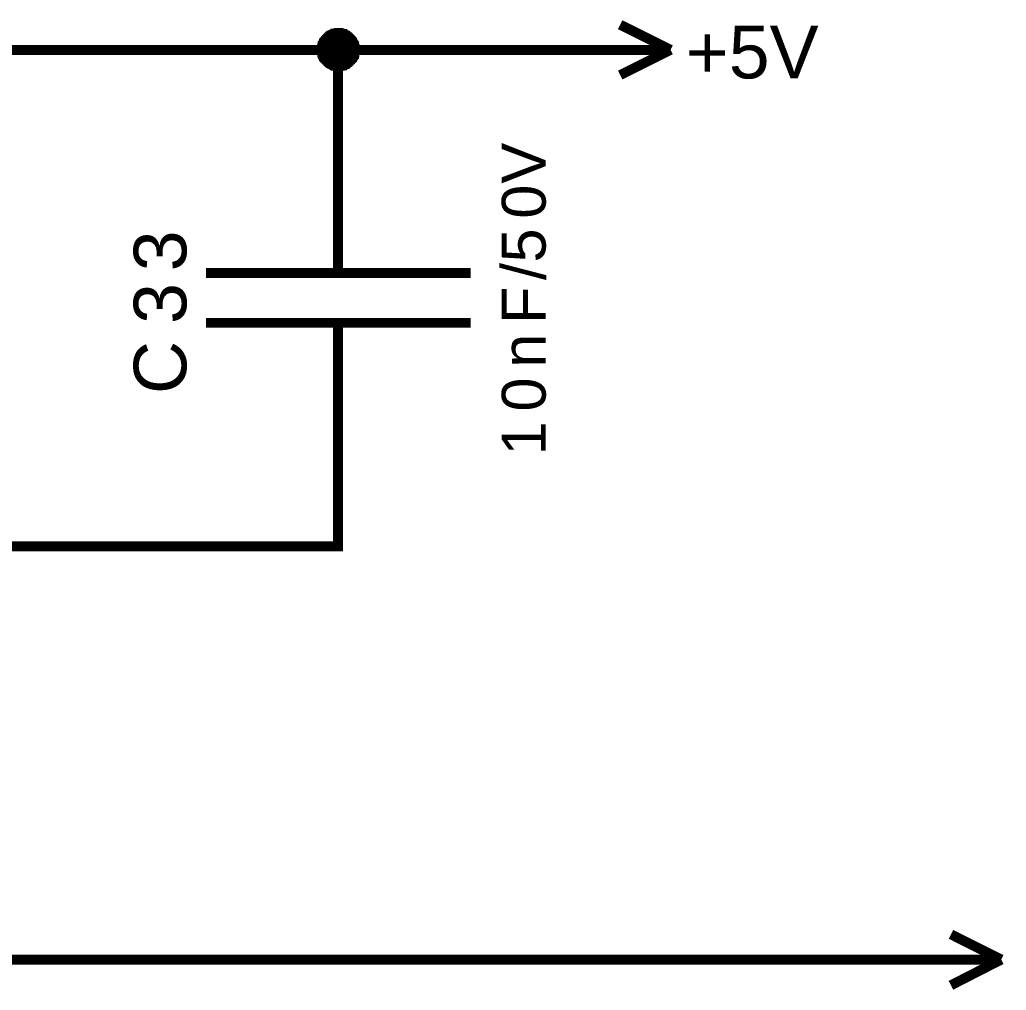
# Model space of a CAD drawing. Header units: millimetres. Extents: x -2024 to 917, y -725 to 13.
# Drawn here: x 529.92 to 559.73, y -157.21 to -127.88 of the extents above; entities that cross this region are included whole.
import ezdxf

# ---------------------------------------------------------------- set-up
doc = ezdxf.new("R2010")
doc.units = ezdxf.units.MM
doc.layers.add('Sheet', color=255, linetype='Continuous')
doc.styles.get("Standard").update_dxf_attribs({"font": 'arial.ttf'})

msp = doc.modelspace()

# ---------------------------------------------------------------- linework, layer by layer
at = {"layer": 'Sheet'}
for points, const_width in [([(549.586, -128.793), (548.063, -128.032)], 0.3), ([(539.043, -128.793), (539.043, -128.76), (539.043, -128.744), (539.043, -128.711), (539.059, -128.694), (539.059, -128.661), (539.059, -128.644), (539.076, -128.611), (539.076, -128.595), (539.092, -128.578), (539.109, -128.545), (539.109, -128.528), (539.125, -128.512), (539.142, -128.495), (539.158, -128.462), (539.175, -128.446), (539.191, -128.429), (539.208, -128.413), (539.225, -128.396), (539.241, -128.379), (539.258, -128.363), (539.291, -128.363), (539.307, -128.346), (539.324, -128.33), (539.357, -128.313), (539.374, -128.313), (539.39, -128.297), (539.423, -128.297), (539.44, -128.297), (539.473, -128.28), (539.489, -128.28), (539.522, -128.28), (539.539, -128.28)], 0.3), ([(539.043, -128.793), (539.043, -128.76), (539.043, -128.744), (539.043, -128.711), (539.059, -128.694), (539.059, -128.661), (539.059, -128.644), (539.076, -128.611), (539.076, -128.595), (539.092, -128.578), (539.109, -128.545), (539.109, -128.528), (539.125, -128.512), (539.142, -128.495), (539.158, -128.462), (539.175, -128.446), (539.191, -128.429), (539.208, -128.413), (539.225, -128.396), (539.241, -128.379), (539.258, -128.363), (539.291, -128.363), (539.307, -128.346), (539.324, -128.33), (539.357, -128.313), (539.374, -128.313), (539.39, -128.297), (539.423, -128.297), (539.44, -128.297), (539.473, -128.28), (539.489, -128.28), (539.522, -128.28), (539.539, -128.28)], 0.3), ([(539.043, -128.793), (539.043, -128.76), (539.043, -128.744), (539.043, -128.711), (539.059, -128.694), (539.059, -128.661), (539.059, -128.644), (539.076, -128.611), (539.076, -128.595), (539.092, -128.578), (539.109, -128.545), (539.109, -128.528), (539.125, -128.512), (539.142, -128.495), (539.158, -128.462), (539.175, -128.446), (539.191, -128.429), (539.208, -128.413), (539.225, -128.396), (539.241, -128.379), (539.258, -128.363), (539.291, -128.363), (539.307, -128.346), (539.324, -128.33), (539.357, -128.313), (539.374, -128.313), (539.39, -128.297), (539.423, -128.297), (539.44, -128.297), (539.473, -128.28), (539.489, -128.28), (539.522, -128.28), (539.539, -128.28)], 0.3), ([(539.043, -128.793), (539.043, -128.76), (539.043, -128.744), (539.043, -128.711), (539.059, -128.694), (539.059, -128.661), (539.059, -128.644), (539.076, -128.611), (539.076, -128.595), (539.092, -128.578), (539.109, -128.545), (539.109, -128.528), (539.125, -128.512), (539.142, -128.495), (539.158, -128.462), (539.175, -128.446), (539.191, -128.429), (539.208, -128.413), (539.225, -128.396), (539.241, -128.379), (539.258, -128.363), (539.291, -128.363), (539.307, -128.346), (539.324, -128.33), (539.357, -128.313), (539.374, -128.313), (539.39, -128.297), (539.423, -128.297), (539.44, -128.297), (539.473, -128.28), (539.489, -128.28), (539.522, -128.28), (539.539, -128.28)], 0.3), ([(539.539, -128.28), (539.539, -128.28)], 0.3), ([(539.539, -128.28), (539.572, -128.28), (539.589, -128.28), (539.622, -128.28), (539.638, -128.297), (539.671, -128.297), (539.688, -128.297), (539.721, -128.313), (539.738, -128.313), (539.754, -128.33), (539.787, -128.346), (539.804, -128.363), (539.82, -128.363), (539.837, -128.379), (539.87, -128.396), (539.887, -128.413), (539.903, -128.429), (539.92, -128.446), (539.936, -128.462), (539.953, -128.495), (539.969, -128.512), (539.969, -128.528), (539.986, -128.545), (540.002, -128.578), (540.019, -128.595), (540.019, -128.611), (540.036, -128.644), (540.036, -128.661), (540.036, -128.694), (540.052, -128.711), (540.052, -128.744), (540.052, -128.76), (540.052, -128.793)], 0.3), ([(539.539, -128.28), (539.539, -128.28)], 0.3), ([(539.539, -128.28), (539.572, -128.28), (539.589, -128.28), (539.622, -128.28), (539.638, -128.297), (539.671, -128.297), (539.688, -128.297), (539.721, -128.313), (539.738, -128.313), (539.754, -128.33), (539.787, -128.346), (539.804, -128.363), (539.82, -128.363), (539.837, -128.379), (539.87, -128.396), (539.887, -128.413), (539.903, -128.429), (539.92, -128.446), (539.936, -128.462), (539.953, -128.495), (539.969, -128.512), (539.969, -128.528), (539.986, -128.545), (540.002, -128.578), (540.019, -128.595), (540.019, -128.611), (540.036, -128.644), (540.036, -128.661), (540.036, -128.694), (540.052, -128.711), (540.052, -128.744), (540.052, -128.76), (540.052, -128.793)], 0.3), ([(539.539, -128.28), (539.539, -128.28)], 0.3), ([(539.539, -128.28), (539.572, -128.28), (539.589, -128.28), (539.622, -128.28), (539.638, -128.297), (539.671, -128.297), (539.688, -128.297), (539.721, -128.313), (539.738, -128.313), (539.754, -128.33), (539.787, -128.346), (539.804, -128.363), (539.82, -128.363), (539.837, -128.379), (539.87, -128.396), (539.887, -128.413), (539.903, -128.429), (539.92, -128.446), (539.936, -128.462), (539.953, -128.495), (539.969, -128.512), (539.969, -128.528), (539.986, -128.545), (540.002, -128.578), (540.019, -128.595), (540.019, -128.611), (540.036, -128.644), (540.036, -128.661), (540.036, -128.694), (540.052, -128.711), (540.052, -128.744), (540.052, -128.76), (540.052, -128.793)], 0.3), ([(539.539, -128.28), (539.539, -128.28)], 0.3), ([(539.539, -128.28), (539.572, -128.28), (539.589, -128.28), (539.622, -128.28), (539.638, -128.297), (539.671, -128.297), (539.688, -128.297), (539.721, -128.313), (539.738, -128.313), (539.754, -128.33), (539.787, -128.346), (539.804, -128.363), (539.82, -128.363), (539.837, -128.379), (539.87, -128.396), (539.887, -128.413), (539.903, -128.429), (539.92, -128.446), (539.936, -128.462), (539.953, -128.495), (539.969, -128.512), (539.969, -128.528), (539.986, -128.545), (540.002, -128.578), (540.019, -128.595), (540.019, -128.611), (540.036, -128.644), (540.036, -128.661), (540.036, -128.694), (540.052, -128.711), (540.052, -128.744), (540.052, -128.76), (540.052, -128.793)], 0.3), ([(539.043, -128.793), (539.043, -128.76), (539.043, -128.744), (539.043, -128.711), (539.059, -128.694), (539.059, -128.661), (539.059, -128.644), (539.076, -128.611), (539.076, -128.595), (539.092, -128.578), (539.109, -128.545), (539.109, -128.528), (539.125, -128.512), (539.142, -128.495), (539.158, -128.462), (539.175, -128.446), (539.191, -128.429), (539.208, -128.413), (539.225, -128.396), (539.241, -128.379), (539.258, -128.363), (539.291, -128.363), (539.307, -128.346), (539.324, -128.33), (539.357, -128.313), (539.374, -128.313), (539.39, -128.297), (539.423, -128.297), (539.44, -128.297), (539.473, -128.28), (539.489, -128.28), (539.522, -128.28), (539.539, -128.28)], 0.0991), ([(539.043, -128.793), (539.043, -128.76), (539.043, -128.744), (539.043, -128.711), (539.059, -128.694), (539.059, -128.661), (539.059, -128.644), (539.076, -128.611), (539.076, -128.595), (539.092, -128.578), (539.109, -128.545), (539.109, -128.528), (539.125, -128.512), (539.142, -128.495), (539.158, -128.462), (539.175, -128.446), (539.191, -128.429), (539.208, -128.413), (539.225, -128.396), (539.241, -128.379), (539.258, -128.363), (539.291, -128.363), (539.307, -128.346), (539.324, -128.33), (539.357, -128.313), (539.374, -128.313), (539.39, -128.297), (539.423, -128.297), (539.44, -128.297), (539.473, -128.28), (539.489, -128.28), (539.522, -128.28), (539.539, -128.28)], 0.0991), ([(539.043, -128.793), (539.043, -128.76), (539.043, -128.744), (539.043, -128.711), (539.059, -128.694), (539.059, -128.661), (539.059, -128.644), (539.076, -128.611), (539.076, -128.595), (539.092, -128.578), (539.109, -128.545), (539.109, -128.528), (539.125, -128.512), (539.142, -128.495), (539.158, -128.462), (539.175, -128.446), (539.191, -128.429), (539.208, -128.413), (539.225, -128.396), (539.241, -128.379), (539.258, -128.363), (539.291, -128.363), (539.307, -128.346), (539.324, -128.33), (539.357, -128.313), (539.374, -128.313), (539.39, -128.297), (539.423, -128.297), (539.44, -128.297), (539.473, -128.28), (539.489, -128.28), (539.522, -128.28), (539.539, -128.28)], 0.0991), ([(539.043, -128.793), (539.043, -128.76), (539.043, -128.744), (539.043, -128.711), (539.059, -128.694), (539.059, -128.661), (539.059, -128.644), (539.076, -128.611), (539.076, -128.595), (539.092, -128.578), (539.109, -128.545), (539.109, -128.528), (539.125, -128.512), (539.142, -128.495), (539.158, -128.462), (539.175, -128.446), (539.191, -128.429), (539.208, -128.413), (539.225, -128.396), (539.241, -128.379), (539.258, -128.363), (539.291, -128.363), (539.307, -128.346), (539.324, -128.33), (539.357, -128.313), (539.374, -128.313), (539.39, -128.297), (539.423, -128.297), (539.44, -128.297), (539.473, -128.28), (539.489, -128.28), (539.522, -128.28), (539.539, -128.28)], 0.0991), ([(539.539, -128.28), (539.539, -128.28)], 0.0991), ([(539.539, -128.28), (539.572, -128.28), (539.589, -128.28), (539.622, -128.28), (539.638, -128.297), (539.671, -128.297), (539.688, -128.297), (539.721, -128.313), (539.738, -128.313), (539.754, -128.33), (539.787, -128.346), (539.804, -128.363), (539.82, -128.363), (539.837, -128.379), (539.87, -128.396), (539.887, -128.413), (539.903, -128.429), (539.92, -128.446), (539.936, -128.462), (539.953, -128.495), (539.969, -128.512), (539.969, -128.528), (539.986, -128.545), (540.002, -128.578), (540.019, -128.595), (540.019, -128.611), (540.036, -128.644), (540.036, -128.661), (540.036, -128.694), (540.052, -128.711), (540.052, -128.744), (540.052, -128.76), (540.052, -128.793)], 0.0991), ([(539.539, -128.28), (539.539, -128.28)], 0.0991), ([(539.539, -128.28), (539.572, -128.28), (539.589, -128.28), (539.622, -128.28), (539.638, -128.297), (539.671, -128.297), (539.688, -128.297), (539.721, -128.313), (539.738, -128.313), (539.754, -128.33), (539.787, -128.346), (539.804, -128.363), (539.82, -128.363), (539.837, -128.379), (539.87, -128.396), (539.887, -128.413), (539.903, -128.429), (539.92, -128.446), (539.936, -128.462), (539.953, -128.495), (539.969, -128.512), (539.969, -128.528), (539.986, -128.545), (540.002, -128.578), (540.019, -128.595), (540.019, -128.611), (540.036, -128.644), (540.036, -128.661), (540.036, -128.694), (540.052, -128.711), (540.052, -128.744), (540.052, -128.76), (540.052, -128.793)], 0.0991), ([(539.539, -128.28), (539.539, -128.28)], 0.0991), ([(539.539, -128.28), (539.572, -128.28), (539.589, -128.28), (539.622, -128.28), (539.638, -128.297), (539.671, -128.297), (539.688, -128.297), (539.721, -128.313), (539.738, -128.313), (539.754, -128.33), (539.787, -128.346), (539.804, -128.363), (539.82, -128.363), (539.837, -128.379), (539.87, -128.396), (539.887, -128.413), (539.903, -128.429), (539.92, -128.446), (539.936, -128.462), (539.953, -128.495), (539.969, -128.512), (539.969, -128.528), (539.986, -128.545), (540.002, -128.578), (540.019, -128.595), (540.019, -128.611), (540.036, -128.644), (540.036, -128.661), (540.036, -128.694), (540.052, -128.711), (540.052, -128.744), (540.052, -128.76), (540.052, -128.793)], 0.0991), ([(539.539, -128.28), (539.539, -128.28)], 0.0991), ([(539.539, -128.28), (539.572, -128.28), (539.589, -128.28), (539.622, -128.28), (539.638, -128.297), (539.671, -128.297), (539.688, -128.297), (539.721, -128.313), (539.738, -128.313), (539.754, -128.33), (539.787, -128.346), (539.804, -128.363), (539.82, -128.363), (539.837, -128.379), (539.87, -128.396), (539.887, -128.413), (539.903, -128.429), (539.92, -128.446), (539.936, -128.462), (539.953, -128.495), (539.969, -128.512), (539.969, -128.528), (539.986, -128.545), (540.002, -128.578), (540.019, -128.595), (540.019, -128.611), (540.036, -128.644), (540.036, -128.661), (540.036, -128.694), (540.052, -128.711), (540.052, -128.744), (540.052, -128.76), (540.052, -128.793)], 0.0991), ([(519.562, -131.294), (519.562, -128.793), (539.539, -128.793), (539.539, -132.536)], 0.3), ([(539.539, -129.29), (539.522, -129.29), (539.489, -129.29), (539.473, -129.29), (539.44, -129.274), (539.423, -129.274), (539.39, -129.274), (539.374, -129.257), (539.357, -129.257), (539.324, -129.24), (539.307, -129.224), (539.291, -129.224), (539.258, -129.207), (539.241, -129.191), (539.225, -129.174), (539.208, -129.158), (539.191, -129.141), (539.175, -129.125), (539.158, -129.108), (539.142, -129.091), (539.125, -129.075), (539.109, -129.058), (539.109, -129.025), (539.092, -129.009), (539.076, -128.992), (539.076, -128.959), (539.059, -128.942), (539.059, -128.926), (539.059, -128.893), (539.043, -128.876), (539.043, -128.843), (539.043, -128.827), (539.043, -128.793)], 0.3), ([(539.043, -128.793), (539.043, -128.793)], 0.3), ([(539.539, -129.29), (539.522, -129.29), (539.489, -129.29), (539.473, -129.29), (539.44, -129.274), (539.423, -129.274), (539.39, -129.274), (539.374, -129.257), (539.357, -129.257), (539.324, -129.24), (539.307, -129.224), (539.291, -129.224), (539.258, -129.207), (539.241, -129.191), (539.225, -129.174), (539.208, -129.158), (539.191, -129.141), (539.175, -129.125), (539.158, -129.108), (539.142, -129.091), (539.125, -129.075), (539.109, -129.058), (539.109, -129.025), (539.092, -129.009), (539.076, -128.992), (539.076, -128.959), (539.059, -128.942), (539.059, -128.926), (539.059, -128.893), (539.043, -128.876), (539.043, -128.843), (539.043, -128.827), (539.043, -128.793)], 0.3), ([(539.043, -128.793), (539.043, -128.793)], 0.3), ([(539.539, -129.29), (539.522, -129.29), (539.489, -129.29), (539.473, -129.29), (539.44, -129.274), (539.423, -129.274), (539.39, -129.274), (539.374, -129.257), (539.357, -129.257), (539.324, -129.24), (539.307, -129.224), (539.291, -129.224), (539.258, -129.207), (539.241, -129.191), (539.225, -129.174), (539.208, -129.158), (539.191, -129.141), (539.175, -129.125), (539.158, -129.108), (539.142, -129.091), (539.125, -129.075), (539.109, -129.058), (539.109, -129.025), (539.092, -129.009), (539.076, -128.992), (539.076, -128.959), (539.059, -128.942), (539.059, -128.926), (539.059, -128.893), (539.043, -128.876), (539.043, -128.843), (539.043, -128.827), (539.043, -128.793)], 0.3), ([(539.043, -128.793), (539.043, -128.793)], 0.3), ([(539.539, -129.29), (539.522, -129.29), (539.489, -129.29), (539.473, -129.29), (539.44, -129.274), (539.423, -129.274), (539.39, -129.274), (539.374, -129.257), (539.357, -129.257), (539.324, -129.24), (539.307, -129.224), (539.291, -129.224), (539.258, -129.207), (539.241, -129.191), (539.225, -129.174), (539.208, -129.158), (539.191, -129.141), (539.175, -129.125), (539.158, -129.108), (539.142, -129.091), (539.125, -129.075), (539.109, -129.058), (539.109, -129.025), (539.092, -129.009), (539.076, -128.992), (539.076, -128.959), (539.059, -128.942), (539.059, -128.926), (539.059, -128.893), (539.043, -128.876), (539.043, -128.843), (539.043, -128.827), (539.043, -128.793)], 0.3), ([(539.043, -128.793), (539.043, -128.793)], 0.3), ([(539.539, -129.29), (539.522, -129.29), (539.489, -129.29), (539.473, -129.29), (539.44, -129.274), (539.423, -129.274), (539.39, -129.274), (539.374, -129.257), (539.357, -129.257), (539.324, -129.24), (539.307, -129.224), (539.291, -129.224), (539.258, -129.207), (539.241, -129.191), (539.225, -129.174), (539.208, -129.158), (539.191, -129.141), (539.175, -129.125), (539.158, -129.108), (539.142, -129.091), (539.125, -129.075), (539.109, -129.058), (539.109, -129.025), (539.092, -129.009), (539.076, -128.992), (539.076, -128.959), (539.059, -128.942), (539.059, -128.926), (539.059, -128.893), (539.043, -128.876), (539.043, -128.843), (539.043, -128.827), (539.043, -128.793)], 0.0991), ([(539.043, -128.793), (539.043, -128.793)], 0.0991), ([(539.539, -129.29), (539.522, -129.29), (539.489, -129.29), (539.473, -129.29), (539.44, -129.274), (539.423, -129.274), (539.39, -129.274), (539.374, -129.257), (539.357, -129.257), (539.324, -129.24), (539.307, -129.224), (539.291, -129.224), (539.258, -129.207), (539.241, -129.191), (539.225, -129.174), (539.208, -129.158), (539.191, -129.141), (539.175, -129.125), (539.158, -129.108), (539.142, -129.091), (539.125, -129.075), (539.109, -129.058), (539.109, -129.025), (539.092, -129.009), (539.076, -128.992), (539.076, -128.959), (539.059, -128.942), (539.059, -128.926), (539.059, -128.893), (539.043, -128.876), (539.043, -128.843), (539.043, -128.827), (539.043, -128.793)], 0.0991), ([(539.043, -128.793), (539.043, -128.793)], 0.0991), ([(539.539, -129.29), (539.522, -129.29), (539.489, -129.29), (539.473, -129.29), (539.44, -129.274), (539.423, -129.274), (539.39, -129.274), (539.374, -129.257), (539.357, -129.257), (539.324, -129.24), (539.307, -129.224), (539.291, -129.224), (539.258, -129.207), (539.241, -129.191), (539.225, -129.174), (539.208, -129.158), (539.191, -129.141), (539.175, -129.125), (539.158, -129.108), (539.142, -129.091), (539.125, -129.075), (539.109, -129.058), (539.109, -129.025), (539.092, -129.009), (539.076, -128.992), (539.076, -128.959), (539.059, -128.942), (539.059, -128.926), (539.059, -128.893), (539.043, -128.876), (539.043, -128.843), (539.043, -128.827), (539.043, -128.793)], 0.0991), ([(539.043, -128.793), (539.043, -128.793)], 0.0991), ([(539.539, -129.29), (539.522, -129.29), (539.489, -129.29), (539.473, -129.29), (539.44, -129.274), (539.423, -129.274), (539.39, -129.274), (539.374, -129.257), (539.357, -129.257), (539.324, -129.24), (539.307, -129.224), (539.291, -129.224), (539.258, -129.207), (539.241, -129.191), (539.225, -129.174), (539.208, -129.158), (539.191, -129.141), (539.175, -129.125), (539.158, -129.108), (539.142, -129.091), (539.125, -129.075), (539.109, -129.058), (539.109, -129.025), (539.092, -129.009), (539.076, -128.992), (539.076, -128.959), (539.059, -128.942), (539.059, -128.926), (539.059, -128.893), (539.043, -128.876), (539.043, -128.843), (539.043, -128.827), (539.043, -128.793)], 0.0991), ([(539.043, -128.793), (539.043, -128.793)], 0.0991), ([(540.052, -128.793), (540.052, -128.827), (540.052, -128.843), (540.052, -128.876), (540.036, -128.893), (540.036, -128.926), (540.036, -128.942), (540.019, -128.959), (540.019, -128.992), (540.002, -129.009), (539.986, -129.025), (539.969, -129.058), (539.969, -129.075), (539.953, -129.091), (539.936, -129.108), (539.92, -129.125), (539.903, -129.141), (539.887, -129.158), (539.87, -129.174), (539.837, -129.191), (539.82, -129.207), (539.804, -129.224), (539.787, -129.224), (539.754, -129.24), (539.738, -129.257), (539.721, -129.257), (539.688, -129.274), (539.671, -129.274), (539.638, -129.274), (539.622, -129.29), (539.589, -129.29), (539.572, -129.29), (539.539, -129.29)], 0.3), ([(539.539, -128.793), (547.037, -128.793)], 0.3), ([(540.052, -128.793), (540.052, -128.827), (540.052, -128.843), (540.052, -128.876), (540.036, -128.893), (540.036, -128.926), (540.036, -128.942), (540.019, -128.959), (540.019, -128.992), (540.002, -129.009), (539.986, -129.025), (539.969, -129.058), (539.969, -129.075), (539.953, -129.091), (539.936, -129.108), (539.92, -129.125), (539.903, -129.141), (539.887, -129.158), (539.87, -129.174), (539.837, -129.191), (539.82, -129.207), (539.804, -129.224), (539.787, -129.224), (539.754, -129.24), (539.738, -129.257), (539.721, -129.257), (539.688, -129.274), (539.671, -129.274), (539.638, -129.274), (539.622, -129.29), (539.589, -129.29), (539.572, -129.29), (539.539, -129.29)], 0.3), ([(540.052, -128.793), (540.052, -128.827), (540.052, -128.843), (540.052, -128.876), (540.036, -128.893), (540.036, -128.926), (540.036, -128.942), (540.019, -128.959), (540.019, -128.992), (540.002, -129.009), (539.986, -129.025), (539.969, -129.058), (539.969, -129.075), (539.953, -129.091), (539.936, -129.108), (539.92, -129.125), (539.903, -129.141), (539.887, -129.158), (539.87, -129.174), (539.837, -129.191), (539.82, -129.207), (539.804, -129.224), (539.787, -129.224), (539.754, -129.24), (539.738, -129.257), (539.721, -129.257), (539.688, -129.274), (539.671, -129.274), (539.638, -129.274), (539.622, -129.29), (539.589, -129.29), (539.572, -129.29), (539.539, -129.29)], 0.3), ([(540.052, -128.793), (540.052, -128.827), (540.052, -128.843), (540.052, -128.876), (540.036, -128.893), (540.036, -128.926), (540.036, -128.942), (540.019, -128.959), (540.019, -128.992), (540.002, -129.009), (539.986, -129.025), (539.969, -129.058), (539.969, -129.075), (539.953, -129.091), (539.936, -129.108), (539.92, -129.125), (539.903, -129.141), (539.887, -129.158), (539.87, -129.174), (539.837, -129.191), (539.82, -129.207), (539.804, -129.224), (539.787, -129.224), (539.754, -129.24), (539.738, -129.257), (539.721, -129.257), (539.688, -129.274), (539.671, -129.274), (539.638, -129.274), (539.622, -129.29), (539.589, -129.29), (539.572, -129.29), (539.539, -129.29)], 0.3), ([(540.052, -128.793), (540.052, -128.827), (540.052, -128.843), (540.052, -128.876), (540.036, -128.893), (540.036, -128.926), (540.036, -128.942), (540.019, -128.959), (540.019, -128.992), (540.002, -129.009), (539.986, -129.025), (539.969, -129.058), (539.969, -129.075), (539.953, -129.091), (539.936, -129.108), (539.92, -129.125), (539.903, -129.141), (539.887, -129.158), (539.87, -129.174), (539.837, -129.191), (539.82, -129.207), (539.804, -129.224), (539.787, -129.224), (539.754, -129.24), (539.738, -129.257), (539.721, -129.257), (539.688, -129.274), (539.671, -129.274), (539.638, -129.274), (539.622, -129.29), (539.589, -129.29), (539.572, -129.29), (539.539, -129.29)], 0.0991), ([(540.052, -128.793), (540.052, -128.827), (540.052, -128.843), (540.052, -128.876), (540.036, -128.893), (540.036, -128.926), (540.036, -128.942), (540.019, -128.959), (540.019, -128.992), (540.002, -129.009), (539.986, -129.025), (539.969, -129.058), (539.969, -129.075), (539.953, -129.091), (539.936, -129.108), (539.92, -129.125), (539.903, -129.141), (539.887, -129.158), (539.87, -129.174), (539.837, -129.191), (539.82, -129.207), (539.804, -129.224), (539.787, -129.224), (539.754, -129.24), (539.738, -129.257), (539.721, -129.257), (539.688, -129.274), (539.671, -129.274), (539.638, -129.274), (539.622, -129.29), (539.589, -129.29), (539.572, -129.29), (539.539, -129.29)], 0.0991), ([(540.052, -128.793), (540.052, -128.827), (540.052, -128.843), (540.052, -128.876), (540.036, -128.893), (540.036, -128.926), (540.036, -128.942), (540.019, -128.959), (540.019, -128.992), (540.002, -129.009), (539.986, -129.025), (539.969, -129.058), (539.969, -129.075), (539.953, -129.091), (539.936, -129.108), (539.92, -129.125), (539.903, -129.141), (539.887, -129.158), (539.87, -129.174), (539.837, -129.191), (539.82, -129.207), (539.804, -129.224), (539.787, -129.224), (539.754, -129.24), (539.738, -129.257), (539.721, -129.257), (539.688, -129.274), (539.671, -129.274), (539.638, -129.274), (539.622, -129.29), (539.589, -129.29), (539.572, -129.29), (539.539, -129.29)], 0.0991), ([(540.052, -128.793), (540.052, -128.827), (540.052, -128.843), (540.052, -128.876), (540.036, -128.893), (540.036, -128.926), (540.036, -128.942), (540.019, -128.959), (540.019, -128.992), (540.002, -129.009), (539.986, -129.025), (539.969, -129.058), (539.969, -129.075), (539.953, -129.091), (539.936, -129.108), (539.92, -129.125), (539.903, -129.141), (539.887, -129.158), (539.87, -129.174), (539.837, -129.191), (539.82, -129.207), (539.804, -129.224), (539.787, -129.224), (539.754, -129.24), (539.738, -129.257), (539.721, -129.257), (539.688, -129.274), (539.671, -129.274), (539.638, -129.274), (539.622, -129.29), (539.589, -129.29), (539.572, -129.29), (539.539, -129.29)], 0.0991), ([(540.052, -128.793), (540.052, -128.793), (540.052, -128.793), (540.052, -128.793), (540.052, -128.793), (540.052, -128.793), (540.052, -128.793), (540.052, -128.793), (540.052, -128.793), (540.052, -128.793), (540.052, -128.793), (540.052, -128.793), (540.052, -128.793), (540.052, -128.793), (540.052, -128.793), (540.052, -128.793), (540.052, -128.793), (540.052, -128.793), (540.052, -128.793), (540.052, -128.793), (540.052, -128.793), (540.052, -128.793), (540.052, -128.793), (540.052, -128.793), (540.052, -128.793), (540.052, -128.793), (540.052, -128.793), (540.052, -128.793), (540.052, -128.793), (540.052, -128.793), (540.052, -128.793), (540.052, -128.793), (540.052, -128.793)], 0.3), ([(540.052, -128.793), (540.052, -128.793)], 0.3), ([(540.052, -128.793), (540.052, -128.793), (540.052, -128.793), (540.052, -128.793), (540.052, -128.793), (540.052, -128.793), (540.052, -128.793), (540.052, -128.793), (540.052, -128.793), (540.052, -128.793), (540.052, -128.793), (540.052, -128.793), (540.052, -128.793), (540.052, -128.793), (540.052, -128.793), (540.052, -128.793), (540.052, -128.793), (540.052, -128.793), (540.052, -128.793), (540.052, -128.793), (540.052, -128.793), (540.052, -128.793), (540.052, -128.793), (540.052, -128.793), (540.052, -128.793), (540.052, -128.793), (540.052, -128.793), (540.052, -128.793), (540.052, -128.793), (540.052, -128.793), (540.052, -128.793), (540.052, -128.793), (540.052, -128.793)], 0.3), ([(540.052, -128.793), (540.052, -128.793)], 0.3), ([(540.052, -128.793), (540.052, -128.793), (540.052, -128.793), (540.052, -128.793), (540.052, -128.793), (540.052, -128.793), (540.052, -128.793), (540.052, -128.793), (540.052, -128.793), (540.052, -128.793), (540.052, -128.793), (540.052, -128.793), (540.052, -128.793), (540.052, -128.793), (540.052, -128.793), (540.052, -128.793), (540.052, -128.793), (540.052, -128.793), (540.052, -128.793), (540.052, -128.793), (540.052, -128.793), (540.052, -128.793), (540.052, -128.793), (540.052, -128.793), (540.052, -128.793), (540.052, -128.793), (540.052, -128.793), (540.052, -128.793), (540.052, -128.793), (540.052, -128.793), (540.052, -128.793), (540.052, -128.793), (540.052, -128.793)], 0.3), ([(540.052, -128.793), (540.052, -128.793)], 0.3), ([(540.052, -128.793), (540.052, -128.793), (540.052, -128.793), (540.052, -128.793), (540.052, -128.793), (540.052, -128.793), (540.052, -128.793), (540.052, -128.793), (540.052, -128.793), (540.052, -128.793), (540.052, -128.793), (540.052, -128.793), (540.052, -128.793), (540.052, -128.793), (540.052, -128.793), (540.052, -128.793), (540.052, -128.793), (540.052, -128.793), (540.052, -128.793), (540.052, -128.793), (540.052, -128.793), (540.052, -128.793), (540.052, -128.793), (540.052, -128.793), (540.052, -128.793), (540.052, -128.793), (540.052, -128.793), (540.052, -128.793), (540.052, -128.793), (540.052, -128.793), (540.052, -128.793), (540.052, -128.793), (540.052, -128.793)], 0.3), ([(540.052, -128.793), (540.052, -128.793)], 0.3), ([(540.052, -128.793), (540.052, -128.793), (540.052, -128.793), (540.052, -128.793), (540.052, -128.793), (540.052, -128.793), (540.052, -128.793), (540.052, -128.793), (540.052, -128.793), (540.052, -128.793), (540.052, -128.793), (540.052, -128.793), (540.052, -128.793), (540.052, -128.793), (540.052, -128.793), (540.052, -128.793), (540.052, -128.793), (540.052, -128.793), (540.052, -128.793), (540.052, -128.793), (540.052, -128.793), (540.052, -128.793), (540.052, -128.793), (540.052, -128.793), (540.052, -128.793), (540.052, -128.793), (540.052, -128.793), (540.052, -128.793), (540.052, -128.793), (540.052, -128.793), (540.052, -128.793), (540.052, -128.793), (540.052, -128.793)], 0.0991), ([(540.052, -128.793), (540.052, -128.793)], 0.0991), ([(540.052, -128.793), (540.052, -128.793), (540.052, -128.793), (540.052, -128.793), (540.052, -128.793), (540.052, -128.793), (540.052, -128.793), (540.052, -128.793), (540.052, -128.793), (540.052, -128.793), (540.052, -128.793), (540.052, -128.793), (540.052, -128.793), (540.052, -128.793), (540.052, -128.793), (540.052, -128.793), (540.052, -128.793), (540.052, -128.793), (540.052, -128.793), (540.052, -128.793), (540.052, -128.793), (540.052, -128.793), (540.052, -128.793), (540.052, -128.793), (540.052, -128.793), (540.052, -128.793), (540.052, -128.793), (540.052, -128.793), (540.052, -128.793), (540.052, -128.793), (540.052, -128.793), (540.052, -128.793), (540.052, -128.793)], 0.0991), ([(540.052, -128.793), (540.052, -128.793)], 0.0991), ([(540.052, -128.793), (540.052, -128.793), (540.052, -128.793), (540.052, -128.793), (540.052, -128.793), (540.052, -128.793), (540.052, -128.793), (540.052, -128.793), (540.052, -128.793), (540.052, -128.793), (540.052, -128.793), (540.052, -128.793), (540.052, -128.793), (540.052, -128.793), (540.052, -128.793), (540.052, -128.793), (540.052, -128.793), (540.052, -128.793), (540.052, -128.793), (540.052, -128.793), (540.052, -128.793), (540.052, -128.793), (540.052, -128.793), (540.052, -128.793), (540.052, -128.793), (540.052, -128.793), (540.052, -128.793), (540.052, -128.793), (540.052, -128.793), (540.052, -128.793), (540.052, -128.793), (540.052, -128.793), (540.052, -128.793)], 0.0991), ([(540.052, -128.793), (540.052, -128.793)], 0.0991), ([(540.052, -128.793), (540.052, -128.793), (540.052, -128.793), (540.052, -128.793), (540.052, -128.793), (540.052, -128.793), (540.052, -128.793), (540.052, -128.793), (540.052, -128.793), (540.052, -128.793), (540.052, -128.793), (540.052, -128.793), (540.052, -128.793), (540.052, -128.793), (540.052, -128.793), (540.052, -128.793), (540.052, -128.793), (540.052, -128.793), (540.052, -128.793), (540.052, -128.793), (540.052, -128.793), (540.052, -128.793), (540.052, -128.793), (540.052, -128.793), (540.052, -128.793), (540.052, -128.793), (540.052, -128.793), (540.052, -128.793), (540.052, -128.793), (540.052, -128.793), (540.052, -128.793), (540.052, -128.793), (540.052, -128.793)], 0.0991), ([(540.052, -128.793), (540.052, -128.793)], 0.0991), ([(547.037, -128.793), (549.586, -128.793)], 0.3), ([(549.586, -128.793), (548.063, -129.555)], 0.3), ([(539.539, -135.533), (539.539, -132.536)], 0.3), ([(535.55, -135.533), (543.544, -135.533)], 0.3), ([(535.55, -137.04), (543.544, -137.04)], 0.3), ([(539.539, -137.04), (539.539, -140.037)], 0.3), ([(519.562, -141.295), (519.562, -143.796), (539.539, -143.796), (539.539, -140.037)], 0.3), ([(559.582, -156.281), (558.06, -155.519)], 0.3), ([(402.115, -156.281), (424.608, -156.281), (499.568, -156.281), (509.565, -156.281), (557.034, -156.281)], 0.3), ([(557.034, -156.281), (559.582, -156.281)], 0.3), ([(559.582, -156.281), (558.06, -157.059)], 0.3)]:
    msp.add_lwpolyline(points, dxfattribs=dict(at, const_width=const_width))
at = {"layer": 'Sheet', "const_width": 0.508}
msp.add_lwpolyline([(539.335, -128.782, 1), (539.843, -128.782, 1)], format="xyb", close=True, dxfattribs=at)

# ---------------------------------------------------------------- texts
at = {"layer": 'Sheet'}
msp.add_text('+5V', height=1.5897, dxfattribs=at).set_placement((550.049, -129.654))
for s, height, p in [('V', 1.325, (545.812, -132.834)), ('0', 1.325, (545.812, -133.894)), ('3', 1.59, (534.954, -135.483)), ('5', 1.325, (545.812, -135.218)), ('/', 1.325, (545.812, -135.748)), ('3', 1.59, (534.954, -137.073)), ('F', 1.325, (545.812, -137.073)), ('C', 1.59, (534.954, -139.192)), ('n', 1.325, (545.812, -138.398)), ('0', 1.325, (545.812, -139.722)), ('1', 1.325, (545.812, -141.047))]:
    msp.add_text(s, height=height, rotation=90, dxfattribs=at).set_placement(p)

doc.saveas('drawing.dxf')
